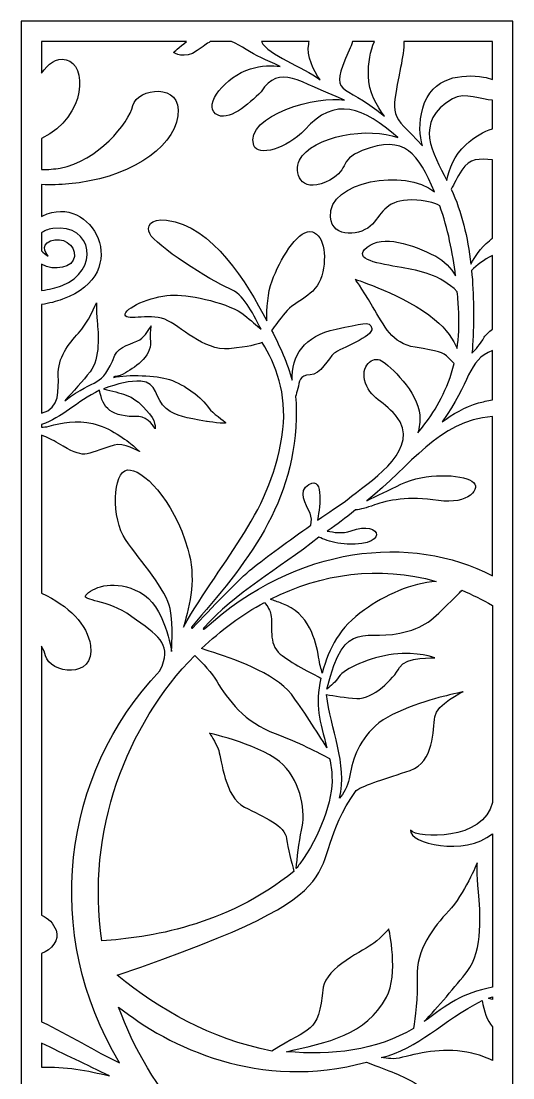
# Model space of a CAD drawing. Header units: centimetres. Extents: x 15.5 to 20.6, y -9 to 9.
# Drawn here: x 15.47 to 20.62, y -2.05 to 9 of the extents above; entities that cross this region are included whole.
import ezdxf

# ---------------------------------------------------------------- set-up
doc = ezdxf.new("R2010")
doc.units = ezdxf.units.CM
doc.header["$MEASUREMENT"] = 0
doc.layers.add('layer 1', color=7, linetype='Continuous')

msp = doc.modelspace()

# ---------------------------------------------------------------- linework, layer by layer
at = {"layer": 'layer 1', "color": 250}
for points, knots in [([(20.40332, -9.0002), (20.40332, -9.0002), (19.48458, -9.0002), (19.48458, -9.0002), (19.48458, -9.0002), (19.48458, -9.0002), (19.0314, -9.0002), (19.0314, -9.0002), (19.0314, -9.0002), (19.0314, -9.0002), (18.36199, -9.0002), (18.36199, -9.0002), (18.36199, -9.0002), (18.36199, -9.0002), (17.96431, -9.0002), (17.96431, -9.0002), (17.96431, -9.0002), (17.96431, -9.0002), (17.42872, -9.0002), (17.42872, -9.0002), (17.42872, -9.0002), (17.42872, -9.0002), (17.00758, -9.0002), (17.00758, -9.0002), (17.00758, -9.0002), (17.00758, -9.0002), (16.70551, -9.0002), (16.70551, -9.0002), (16.70551, -9.0002), (16.70551, -9.0002), (16.57694, -9.0002), (16.57694, -9.0002), (16.57694, -9.0002), (16.57694, -9.0002), (16.57274, -9.0002), (16.57274, -9.0002), (16.57274, -9.0002), (16.57274, -9.0002), (16.42556, -9.0002), (16.42556, -9.0002), (16.42556, -9.0002), (16.42556, -9.0002), (15.96891, -9.0002), (15.96891, -9.0002), (15.96891, -9.0002), (15.96891, -9.0002), (15.754, -9.0002), (15.754, -9.0002), (15.754, -9.0002), (15.754, -9.0002), (15.68878, -9.0002), (15.68878, -9.0002), (15.68878, -9.0002), (15.68878, -9.0002), (15.47448, -9.0002), (15.47448, -9.0002), (15.47448, -9.0002), (15.47448, -9.0002), (15.47448, -8.7859), (15.47448, -8.7859), (15.47448, -8.7859), (15.47448, -8.7859), (15.47448, -6.81737), (15.47448, -6.81737), (15.47448, -6.81737), (15.47448, -6.81737), (15.47448, -6.69258), (15.47448, -6.69258), (15.47448, -6.69258), (15.47448, -6.69258), (15.47448, -5.2737), (15.47448, -5.2737), (15.47448, -5.2737), (15.47448, -5.2737), (15.47448, -5.04848), (15.47448, -5.04848), (15.47448, -5.04848), (15.47448, -5.04848), (15.47448, -2.09271), (15.47448, -2.09271), (15.47448, -2.09271), (15.47448, -2.09271), (15.47448, -1.95542), (15.47448, -1.95542), (15.47448, -1.95542), (15.47448, -1.95542), (15.47448, -1.57957), (15.47448, -1.57957), (15.47448, -1.57957), (15.47448, -1.57957), (15.47448, -1.34899), (15.47448, -1.34899), (15.47448, -1.34899), (15.47448, -1.34899), (15.47448, -0.69961), (15.47448, -0.69961), (15.47448, -0.69961), (15.47448, -0.69961), (15.47448, -0.5373), (15.47448, -0.5373), (15.47448, -0.5373), (15.47448, -0.5373), (15.47448, -0.36865), (15.47448, -0.36865), (15.47448, -0.36865), (15.47448, -0.36865), (15.47448, -0.30797), (15.47448, -0.30797), (15.47448, -0.30797), (15.47448, -0.30797), (15.47448, 0.57811), (15.47448, 0.57811), (15.47448, 0.57811), (15.47448, 0.57811), (15.47448, 1.09699), (15.47448, 1.09699), (15.47448, 1.09699), (15.47448, 1.09699), (15.47448, 2.73825), (15.47448, 2.73825), (15.47448, 2.73825), (15.47448, 2.73825), (15.47448, 3.10302), (15.47448, 3.10302), (15.47448, 3.10302), (15.47448, 3.10302), (15.47448, 6.01589), (15.47448, 6.01589), (15.47448, 6.01589), (15.47448, 6.01589), (15.47448, 6.17713), (15.47448, 6.17713), (15.47448, 6.17713), (15.47448, 6.17713), (15.47448, 7.31005), (15.47448, 7.31005), (15.47448, 7.31005), (15.47448, 7.31005), (15.47448, 7.46806), (15.47448, 7.46806), (15.47448, 7.46806), (15.47448, 7.46806), (15.47448, 7.69772), (15.47448, 7.69772), (15.47448, 7.69772), (15.47448, 7.69772), (15.47448, 8.04737), (15.47448, 8.04737), (15.47448, 8.04737), (15.47448, 8.04737), (15.47448, 8.78648), (15.47448, 8.78648), (15.47448, 8.78648), (15.47448, 8.78648), (15.47448, 9.00077), (15.47448, 9.00077), (15.47448, 9.00077), (15.47448, 9.00077), (15.68878, 9.00077), (15.68878, 9.00077), (15.68878, 9.00077), (15.68878, 9.00077), (17.54516, 9.00077), (17.54516, 9.00077), (17.54516, 9.00077), (17.54516, 9.00077), (17.68773, 9.00077), (17.68773, 9.00077), (17.68773, 9.00077), (17.68773, 9.00077), (17.87515, 9.00077), (17.87515, 9.00077), (17.87515, 9.00077), (17.87515, 9.00077), (18.09977, 9.00077), (18.09977, 9.00077), (18.09977, 9.00077), (18.09977, 9.00077), (18.63674, 9.00077), (18.63674, 9.00077), (18.63674, 9.00077), (18.63674, 9.00077), (18.93777, 9.00077), (18.93777, 9.00077), (18.93777, 9.00077), (18.93777, 9.00077), (20.40332, 9.00077), (20.40332, 9.00077), (20.40332, 9.00077), (20.40332, 9.00077), (20.61761, 9.00077), (20.61761, 9.00077), (20.61761, 9.00077), (20.61761, 9.00077), (20.61761, 8.78648), (20.61761, 8.78648), (20.61761, 8.78648), (20.61761, 8.78648), (20.61761, 7.90035), (20.61761, 7.90035), (20.61761, 7.90035), (20.61761, 7.90035), (20.61761, 7.55451), (20.61761, 7.55451), (20.61761, 7.55451), (20.61761, 7.55451), (20.61761, 6.88002), (20.61761, 6.88002), (20.61761, 6.88002), (20.61761, 6.88002), (20.61761, 6.65103), (20.61761, 6.65103), (20.61761, 6.65103), (20.61761, 6.65103), (20.61761, 5.8898), (20.61761, 5.8898), (20.61761, 5.8898), (20.61761, 5.8898), (20.61761, 5.60391), (20.61761, 5.60391), (20.61761, 5.60391), (20.61761, 5.60391), (20.61761, 5.0606), (20.61761, 5.0606), (20.61761, 5.0606), (20.61761, 5.0606), (20.61761, 4.85913), (20.61761, 4.85913), (20.61761, 4.85913), (20.61761, 4.85913), (20.61761, 3.07661), (20.61761, 3.07661), (20.61761, 3.07661), (20.61761, 3.07661), (20.61761, 2.75442), (20.61761, 2.75442), (20.61761, 2.75442), (20.61761, 2.75442), (20.61761, 0.77418), (20.61761, 0.77418), (20.61761, 0.77418), (20.61761, 0.77418), (20.61761, 0.50541), (20.61761, 0.50541), (20.61761, 0.50541), (20.61761, 0.50541), (20.61761, 0.21758), (20.61761, 0.21758), (20.61761, 0.21758), (20.61761, 0.21758), (20.61761, 0.20115), (20.61761, 0.20115), (20.61761, 0.20115), (20.61761, 0.20115), (20.61761, -0.57613), (20.61761, -0.57613), (20.61761, -0.57613), (20.61761, -0.57613), (20.61761, -1.01436), (20.61761, -1.01436), (20.61761, -1.01436), (20.61761, -1.01436), (20.61761, -1.05731), (20.61761, -1.05731), (20.61761, -1.05731), (20.61761, -1.05731), (20.61761, -1.13578), (20.61761, -1.13578), (20.61761, -1.13578), (20.61761, -1.13578), (20.61761, -1.26197), (20.61761, -1.26197), (20.61761, -1.26197), (20.61761, -1.26197), (20.61761, -1.64337), (20.61761, -1.64337), (20.61761, -1.64337), (20.61761, -1.64337), (20.61761, -1.9827), (20.61761, -1.9827), (20.61761, -1.9827), (20.61761, -1.9827), (20.61761, -2.13653), (20.61761, -2.13653), (20.61761, -2.13653), (20.61761, -2.13653), (20.61761, -2.68576), (20.61761, -2.68576), (20.61761, -2.68576), (20.61761, -2.68576), (20.61761, -3.02458), (20.61761, -3.02458), (20.61761, -3.02458), (20.61761, -3.02458), (20.61761, -4.5699), (20.61761, -4.5699), (20.61761, -4.5699), (20.61761, -4.5699), (20.61761, -5.15421), (20.61761, -5.15421), (20.61761, -5.15421), (20.61761, -5.15421), (20.61761, -8.7859), (20.61761, -8.7859), (20.61761, -8.7859), (20.61761, -8.7859), (20.61761, -8.82305), (20.61761, -8.82305), (20.61761, -8.82305), (20.61761, -8.82305), (20.61761, -8.95562), (20.61761, -8.95562), (20.61761, -8.95562), (20.61761, -8.95562), (20.61761, -9.0002), (20.61761, -9.0002), (20.61761, -9.0002), (20.61761, -9.0002), (20.40332, -9.0002), (20.40332, -9.0002)], [0, 0, 0, 0, 0.01234568, 0.01234568, 0.01234568, 0.01234568, 0.02469136, 0.02469136, 0.02469136, 0.02469136, 0.03703704, 0.03703704, 0.03703704, 0.03703704, 0.04938272, 0.04938272, 0.04938272, 0.04938272, 0.0617284, 0.0617284, 0.0617284, 0.0617284, 0.07407407, 0.07407407, 0.07407407, 0.07407407, 0.08641975, 0.08641975, 0.08641975, 0.08641975, 0.09876543, 0.09876543, 0.09876543, 0.09876543, 0.11111111, 0.11111111, 0.11111111, 0.11111111, 0.12345679, 0.12345679, 0.12345679, 0.12345679, 0.13580247, 0.13580247, 0.13580247, 0.13580247, 0.14814815, 0.14814815, 0.14814815, 0.14814815, 0.16049383, 0.16049383, 0.16049383, 0.16049383, 0.17283951, 0.17283951, 0.17283951, 0.17283951, 0.18518519, 0.18518519, 0.18518519, 0.18518519, 0.19753086, 0.19753086, 0.19753086, 0.19753086, 0.20987654, 0.20987654, 0.20987654, 0.20987654, 0.22222222, 0.22222222, 0.22222222, 0.22222222, 0.2345679, 0.2345679, 0.2345679, 0.2345679, 0.24691358, 0.24691358, 0.24691358, 0.24691358, 0.25925926, 0.25925926, 0.25925926, 0.25925926, 0.27160494, 0.27160494, 0.27160494, 0.27160494, 0.28395062, 0.28395062, 0.28395062, 0.28395062, 0.2962963, 0.2962963, 0.2962963, 0.2962963, 0.30864198, 0.30864198, 0.30864198, 0.30864198, 0.32098765, 0.32098765, 0.32098765, 0.32098765, 0.33333333, 0.33333333, 0.33333333, 0.33333333, 0.34567901, 0.34567901, 0.34567901, 0.34567901, 0.35802469, 0.35802469, 0.35802469, 0.35802469, 0.37037037, 0.37037037, 0.37037037, 0.37037037, 0.38271605, 0.38271605, 0.38271605, 0.38271605, 0.39506173, 0.39506173, 0.39506173, 0.39506173, 0.40740741, 0.40740741, 0.40740741, 0.40740741, 0.41975309, 0.41975309, 0.41975309, 0.41975309, 0.43209877, 0.43209877, 0.43209877, 0.43209877, 0.44444444, 0.44444444, 0.44444444, 0.44444444, 0.45679012, 0.45679012, 0.45679012, 0.45679012, 0.4691358, 0.4691358, 0.4691358, 0.4691358, 0.48148148, 0.48148148, 0.48148148, 0.48148148, 0.49382716, 0.49382716, 0.49382716, 0.49382716, 0.50617284, 0.50617284, 0.50617284, 0.50617284, 0.51851852, 0.51851852, 0.51851852, 0.51851852, 0.5308642, 0.5308642, 0.5308642, 0.5308642, 0.54320988, 0.54320988, 0.54320988, 0.54320988, 0.55555556, 0.55555556, 0.55555556, 0.55555556, 0.56790123, 0.56790123, 0.56790123, 0.56790123, 0.58024691, 0.58024691, 0.58024691, 0.58024691, 0.59259259, 0.59259259, 0.59259259, 0.59259259, 0.60493827, 0.60493827, 0.60493827, 0.60493827, 0.61728395, 0.61728395, 0.61728395, 0.61728395, 0.62962963, 0.62962963, 0.62962963, 0.62962963, 0.64197531, 0.64197531, 0.64197531, 0.64197531, 0.65432099, 0.65432099, 0.65432099, 0.65432099, 0.66666667, 0.66666667, 0.66666667, 0.66666667, 0.67901235, 0.67901235, 0.67901235, 0.67901235, 0.69135802, 0.69135802, 0.69135802, 0.69135802, 0.7037037, 0.7037037, 0.7037037, 0.7037037, 0.71604938, 0.71604938, 0.71604938, 0.71604938, 0.72839506, 0.72839506, 0.72839506, 0.72839506, 0.74074074, 0.74074074, 0.74074074, 0.74074074, 0.75308642, 0.75308642, 0.75308642, 0.75308642, 0.7654321, 0.7654321, 0.7654321, 0.7654321, 0.77777778, 0.77777778, 0.77777778, 0.77777778, 0.79012346, 0.79012346, 0.79012346, 0.79012346, 0.80246914, 0.80246914, 0.80246914, 0.80246914, 0.81481481, 0.81481481, 0.81481481, 0.81481481, 0.82716049, 0.82716049, 0.82716049, 0.82716049, 0.83950617, 0.83950617, 0.83950617, 0.83950617, 0.85185185, 0.85185185, 0.85185185, 0.85185185, 0.86419753, 0.86419753, 0.86419753, 0.86419753, 0.87654321, 0.87654321, 0.87654321, 0.87654321, 0.88888889, 0.88888889, 0.88888889, 0.88888889, 0.90123457, 0.90123457, 0.90123457, 0.90123457, 0.91358025, 0.91358025, 0.91358025, 0.91358025, 0.92592593, 0.92592593, 0.92592593, 0.92592593, 0.9382716, 0.9382716, 0.9382716, 0.9382716, 0.95061728, 0.95061728, 0.95061728, 0.95061728, 0.96296296, 0.96296296, 0.96296296, 0.96296296, 0.97530864, 0.97530864, 0.97530864, 0.97530864, 1, 1, 1, 1]), ([(17.20446, 8.78648), (17.12579, 8.72932), (17.06995, 8.673), (17.06995, 8.673), (17.06995, 8.673), (17.06995, 8.673), (17.18233, 8.59498), (17.31518, 8.69207), (17.31518, 8.69207), (17.37727, 8.73742), (17.41822, 8.76773), (17.45275, 8.78648), (17.45275, 8.78648), (17.45275, 8.78648), (17.67462, 8.78648), (17.67462, 8.78648), (17.67462, 8.78648), (17.78162, 8.7465), (17.86802, 8.66798), (17.98834, 8.61564), (17.98834, 8.61564), (18.04071, 8.59285), (18.10816, 8.56292), (18.18489, 8.52755), (18.18489, 8.52755), (18.09971, 8.53783), (17.99002, 8.53752), (17.87222, 8.50182), (17.87222, 8.50182), (17.61062, 8.42271), (17.37965, 8.12604), (17.50872, 8.03122), (17.50872, 8.03122), (17.63777, 7.93639), (17.8572, 8.13418), (17.98436, 8.26238), (17.98436, 8.26238), (18.17951, 8.55869), (18.37071, 8.36612), (18.85601, 8.17606), (18.85601, 8.17606), (18.5917, 8.2248), (17.80467, 8.02267), (17.90903, 7.69977), (17.90903, 7.69977), (17.95121, 7.58117), (18.25075, 7.66506), (18.44239, 7.86492), (18.44239, 7.86492), (18.75276, 8.22273), (19.05874, 8.09619), (19.41309, 7.78266), (19.41309, 7.78266), (19.12551, 7.90047), (18.51046, 7.80059), (18.38644, 7.54666), (18.38644, 7.54666), (18.32492, 7.42093), (18.39255, 7.20035), (18.65859, 7.31768), (18.65859, 7.31768), (18.92464, 7.43483), (18.77887, 7.54629), (19.04312, 7.64827), (19.04312, 7.64827), (19.49542, 7.82301), (19.62655, 7.61142), (19.79765, 7.21486), (19.79765, 7.21486), (19.49696, 7.46782), (18.67766, 7.32897), (18.70922, 6.9524), (18.70922, 6.9524), (18.72875, 6.72038), (19.04153, 6.75704), (19.14923, 6.87909), (19.14923, 6.87909), (19.25694, 7.00121), (19.30079, 7.13603), (19.56181, 7.13086), (19.56181, 7.13086), (19.70264, 7.12794), (19.78943, 7.10672), (19.85374, 7.06999), (19.85374, 7.06999), (19.93791, 6.83298), (19.9887, 6.57848), (20.01846, 6.3367), (20.01846, 6.3367), (19.96994, 6.41652), (19.90251, 6.49499), (19.81062, 6.54236), (19.81062, 6.54236), (19.56387, 6.66956), (19.258, 6.77055), (19.09291, 6.63767), (19.09291, 6.63767), (18.92776, 6.5047), (19.22226, 6.46608), (19.45107, 6.42492), (19.45107, 6.42492), (19.6461, 6.38984), (19.85446, 6.35306), (20.03633, 6.17154), (20.03633, 6.17154), (20.04272, 6.09962), (20.04757, 6.0296), (20.05097, 5.96236), (20.05097, 5.96236), (20.05807, 5.82225), (20.05111, 5.69416), (20.03362, 5.5765), (20.03362, 5.5765), (19.99698, 5.66883), (19.92826, 5.77758), (19.79864, 5.88248), (19.79864, 5.88248), (19.48288, 6.13797), (18.96939, 6.30171), (18.96939, 6.30171), (18.96939, 6.30171), (18.96939, 6.30171), (19.02616, 6.228), (19.1511, 6.01827), (19.1511, 6.01827), (19.27604, 5.80855), (19.349, 5.63382), (19.59633, 5.59111), (19.59633, 5.59111), (19.84362, 5.54849), (19.88063, 5.54555), (19.94757, 5.47877), (19.94757, 5.47877), (19.96741, 5.459), (19.98612, 5.43945), (20.0031, 5.42154), (20.0031, 5.42154), (19.93658, 5.15038), (19.81342, 4.94198), (19.68778, 4.77703), (19.68778, 4.77703), (19.6679, 4.75091), (19.64631, 4.72395), (19.62387, 4.69653), (19.62387, 4.69653), (19.6395, 4.75181), (19.6487, 4.81373), (19.64386, 4.88038), (19.64386, 4.88038), (19.62609, 5.12766), (19.33058, 5.39701), (19.24337, 5.4501), (19.24337, 5.4501), (19.15614, 5.50309), (19.01311, 5.39907), (19.07597, 5.21739), (19.07597, 5.21739), (19.13875, 5.03564), (19.31382, 5.01413), (19.43963, 4.81202), (19.43963, 4.81202), (19.60378, 4.46957), (19.11265, 4.19059), (18.88594, 3.99521), (18.88594, 3.99521), (18.79559, 3.93401), (18.69765, 3.86971), (18.57333, 3.78209), (18.57333, 3.78209), (18.59158, 3.85583), (18.65219, 4.26166), (18.4845, 4.1577), (18.4845, 4.1577), (18.36359, 4.08271), (18.45116, 3.95285), (18.496, 3.85709), (18.496, 3.85709), (18.5142, 3.81818), (18.51295, 3.77197), (18.50521, 3.7308), (18.50521, 3.7308), (18.27952, 3.57123), (18.03729, 3.39517), (17.88584, 3.27536), (17.88584, 3.27536), (17.77148, 3.18484), (17.43662, 2.83584), (17.27394, 2.66194), (17.27394, 2.66194), (17.26187, 2.64425), (17.2498, 2.65655), (17.25662, 2.66553), (17.25662, 2.66553), (17.8199, 3.32292), (18.36136, 3.95773), (18.35152, 4.93667), (18.35152, 4.93667), (18.35302, 4.98277), (18.34962, 5.02956), (18.34364, 5.07683), (18.34364, 5.07683), (18.3514, 5.0982), (18.36033, 5.12581), (18.36812, 5.15822), (18.36812, 5.15822), (18.3863, 5.23362), (18.38509, 5.30284), (18.4971, 5.30176), (18.4971, 5.30176), (18.60908, 5.30049), (18.68606, 5.47884), (18.74784, 5.52764), (18.74784, 5.52764), (18.80964, 5.57661), (19.16082, 5.70246), (19.14288, 5.7884), (19.14288, 5.7884), (19.12487, 5.87435), (19.03621, 5.83533), (18.76806, 5.77969), (18.76806, 5.77969), (18.43308, 5.71029), (18.30032, 5.50044), (18.30966, 5.2457), (18.30966, 5.2457), (18.26097, 5.42538), (18.17699, 5.60516), (18.09437, 5.76755), (18.09437, 5.76755), (18.12788, 5.8124), (18.17773, 5.87825), (18.23692, 5.95245), (18.23692, 5.95245), (18.34646, 6.08973), (18.55556, 6.11926), (18.61846, 6.33719), (18.61846, 6.33719), (18.68129, 6.55496), (18.63497, 6.79693), (18.49521, 6.80036), (18.49521, 6.80036), (18.35544, 6.80377), (18.17996, 6.50262), (18.09854, 6.28615), (18.09854, 6.28615), (18.05209, 6.16257), (18.0426, 5.99142), (18.04301, 5.86693), (18.04301, 5.86693), (17.83676, 6.26308), (17.47731, 6.86366), (16.99529, 6.91921), (16.99529, 6.91921), (16.82129, 6.94365), (16.78126, 6.84794), (16.82, 6.77939), (16.82, 6.77939), (16.87143, 6.66001), (17.46264, 6.28271), (17.64997, 6.20645), (17.64997, 6.20645), (17.80838, 6.14188), (17.88066, 5.96855), (17.9849, 5.77973), (17.9849, 5.77973), (17.93606, 5.82144), (17.87617, 5.87211), (17.81317, 5.92457), (17.81317, 5.92457), (17.65987, 6.05187), (17.25883, 6.13751), (17.07182, 6.13701), (17.07182, 6.13701), (16.88483, 6.13642), (16.58179, 6.02221), (16.5627, 5.93911), (16.5627, 5.93911), (16.54359, 5.8561), (16.80692, 5.95046), (16.97665, 5.88329), (16.97665, 5.88329), (17.14636, 5.81603), (17.37706, 5.55184), (17.65091, 5.57629), (17.65091, 5.57629), (17.8726, 5.59603), (17.91857, 5.61876), (17.99716, 5.63915), (17.99716, 5.63915), (18.13767, 5.41277), (18.25577, 5.10801), (18.21142, 4.72983), (18.21142, 4.72983), (18.11188, 3.87981), (17.58805, 3.39779), (17.17148, 2.66617), (17.17148, 2.66617), (17.24741, 2.91445), (17.30556, 3.18225), (17.21853, 3.48185), (17.21853, 3.48185), (17.06538, 4.00894), (16.73811, 4.32682), (16.58646, 4.30812), (16.58646, 4.30812), (16.4348, 4.28945), (16.41468, 3.79915), (16.56654, 3.57961), (16.56654, 3.57961), (16.71838, 3.36011), (16.99924, 3.04591), (17.03334, 2.85878), (17.03334, 2.85878), (17.0675, 2.67163), (17.04643, 2.41199), (17.04643, 2.41199), (17.04643, 2.41199), (17.04643, 2.41199), (16.98135, 2.89359), (16.717, 3.02982), (16.717, 3.02982), (16.45263, 3.16602), (16.24749, 3.09004), (16.16361, 3.01221), (16.16361, 3.01221), (16.07974, 2.93433), (16.32663, 2.96856), (16.57911, 2.81022), (16.57911, 2.81022), (16.86866, 2.60551), (17.02633, 2.51548), (16.96458, 2.30518), (16.96458, 2.30518), (16.95576, 2.27514), (16.94246, 2.24264), (16.92443, 2.20701), (16.92443, 2.20701), (15.89141, 1.12115), (15.69445, -0.53426), (16.50194, -1.88976), (16.50194, -1.88976), (16.25112, -1.77003), (15.97339, -1.59839), (15.68878, -1.46141), (15.68878, -1.46141), (15.68878, -1.46141), (15.68878, -0.74786), (15.68878, -0.74786), (15.68878, -0.74786), (15.79289, -0.70988), (15.87935, -0.60622), (15.83952, -0.50364), (15.83952, -0.50364), (15.81179, -0.43221), (15.75868, -0.3784), (15.68878, -0.3453), (15.68878, -0.3453), (15.68878, 0.59448), (15.68878, 1.52145), (15.68878, 2.46549), (15.68878, 2.46549), (15.70866, 2.42823), (15.72241, 2.39414), (15.72917, 2.36532), (15.72917, 2.36532), (15.77222, 2.18163), (16.25052, 2.11219), (16.19959, 2.47224), (16.19959, 2.47224), (16.16851, 2.69185), (15.97232, 2.88869), (15.68878, 3.02083), (15.68878, 3.02083), (15.68878, 3.02083), (15.68878, 4.67111), (15.68878, 4.67111), (15.68878, 4.67111), (15.75073, 4.64665), (15.80039, 4.62465), (15.86391, 4.5863), (15.86391, 4.5863), (16.14679, 4.41545), (16.12254, 4.46672), (16.44749, 4.56728), (16.44749, 4.56728), (16.54356, 4.59702), (16.71222, 4.50239), (16.71222, 4.50239), (16.71222, 4.50239), (16.71222, 4.50239), (16.71222, 4.50239), (16.64874, 4.56003), (16.64874, 4.56003), (16.58523, 4.61765), (16.39792, 4.75405), (16.22568, 4.79348), (16.22568, 4.79348), (16.05341, 4.83289), (15.89663, 4.79982), (15.76665, 4.76579), (15.76665, 4.76579), (15.73483, 4.75746), (15.71068, 4.75594), (15.68878, 4.7571), (15.68878, 4.7571), (15.68878, 4.7571), (15.68878, 4.78246), (15.68878, 4.78246), (15.68878, 4.78246), (15.90246, 4.85378), (16.04976, 5.02082), (16.29587, 5.14244), (16.29587, 5.14244), (16.32525, 4.95231), (16.41611, 4.86034), (16.70399, 4.86583), (16.70399, 4.86583), (16.80497, 4.86773), (16.87563, 4.73995), (16.87563, 4.73995), (16.87563, 4.73995), (16.87563, 4.73995), (16.89417, 4.82341), (16.78247, 4.93492), (16.78247, 4.93492), (16.63107, 5.11022), (16.5241, 5.10149), (16.33645, 5.15747), (16.33645, 5.15747), (16.48768, 5.21071), (16.61189, 5.24189), (16.72662, 5.23777), (16.72662, 5.23777), (16.90101, 5.23146), (16.87535, 5.0443), (16.99032, 4.95159), (16.99032, 4.95159), (17.1053, 4.85891), (17.19286, 4.86132), (17.41166, 4.81463), (17.41166, 4.81463), (17.41432, 4.81406), (17.6265, 4.78744), (17.61577, 4.80065), (17.61577, 4.80065), (17.60174, 4.81791), (17.47077, 4.90714), (17.44082, 4.9519), (17.44082, 4.9519), (17.36119, 5.07097), (17.18951, 5.19779), (17.02505, 5.25352), (17.02505, 5.25352), (16.88908, 5.29961), (16.59268, 5.30781), (16.43953, 5.27602), (16.43953, 5.27602), (16.46266, 5.29249), (16.49612, 5.28454), (16.54313, 5.3108), (16.54313, 5.3108), (16.6548, 5.37318), (16.83709, 5.48831), (16.82743, 5.64909), (16.82743, 5.64909), (16.82099, 5.75665), (16.82836, 5.79923), (16.83388, 5.8157), (16.83388, 5.8157), (16.81887, 5.78701), (16.77192, 5.70402), (16.7145, 5.6698), (16.7145, 5.6698), (16.64453, 5.62807), (16.49482, 5.60028), (16.45511, 5.50763), (16.45511, 5.50763), (16.31272, 5.15697), (16.26789, 5.28473), (15.93072, 5.03254), (15.93072, 5.03254), (16.0145, 5.12506), (16.12423, 5.24113), (16.19504, 5.33445), (16.19504, 5.33445), (16.3054, 5.47985), (16.28172, 5.73523), (16.26989, 5.8629), (16.26989, 5.8629), (16.25807, 5.99059), (16.2624, 6.05684), (16.2624, 6.05684), (16.2624, 6.05684), (16.2624, 6.05684), (16.17456, 5.84423), (16.07343, 5.73722), (16.07343, 5.73722), (15.97229, 5.6302), (15.85488, 5.47952), (15.86311, 5.29662), (15.86311, 5.29662), (15.86307, 5.15292), (15.8857, 4.94817), (15.68878, 4.90298), (15.68878, 4.90298), (15.68878, 4.90298), (15.68878, 6.03678), (15.68878, 6.03678), (15.68878, 6.03678), (15.76675, 6.04986), (15.84044, 6.06872), (15.90785, 6.09311), (15.90785, 6.09311), (16.67059, 6.36907), (16.20472, 7.21844), (15.70143, 6.96447), (15.70143, 6.96447), (15.69712, 6.96229), (15.6929, 6.96006), (15.68878, 6.9578), (15.68878, 6.9578), (15.68878, 6.9578), (15.68878, 7.29134), (15.68878, 7.29134), (15.68878, 7.29134), (15.78464, 7.28777), (15.87979, 7.2905), (15.97262, 7.29876), (15.97262, 7.29876), (16.56848, 7.35162), (17.06298, 7.6505), (17.11393, 8.01048), (17.11393, 8.01048), (17.16485, 8.37053), (16.68655, 8.30109), (16.6435, 8.1174), (16.6435, 8.1174), (16.60046, 7.93378), (16.2738, 7.53653), (15.88361, 7.46498), (15.88361, 7.46498), (15.82409, 7.45409), (15.75847, 7.44886), (15.68878, 7.44945), (15.68878, 7.44945), (15.68878, 7.44945), (15.68878, 7.77413), (15.68878, 7.77413), (15.68878, 7.77413), (16.17185, 8.01315), (16.15819, 8.55152), (15.94501, 8.59769), (15.94501, 8.59769), (15.83575, 8.62137), (15.75655, 8.55643), (15.68878, 8.45536), (15.68878, 8.45536), (15.68878, 8.45536), (15.68878, 8.78648), (15.68878, 8.78648), (15.68878, 8.78648), (15.68878, 8.78648), (17.20446, 8.78648), (17.20446, 8.78648)], [0, 0, 0, 0, 0.00704225, 0.00704225, 0.00704225, 0.00704225, 0.01408451, 0.01408451, 0.01408451, 0.01408451, 0.02112676, 0.02112676, 0.02112676, 0.02112676, 0.02816901, 0.02816901, 0.02816901, 0.02816901, 0.03521127, 0.03521127, 0.03521127, 0.03521127, 0.04225352, 0.04225352, 0.04225352, 0.04225352, 0.04929577, 0.04929577, 0.04929577, 0.04929577, 0.05633803, 0.05633803, 0.05633803, 0.05633803, 0.06338028, 0.06338028, 0.06338028, 0.06338028, 0.07042254, 0.07042254, 0.07042254, 0.07042254, 0.07746479, 0.07746479, 0.07746479, 0.07746479, 0.08450704, 0.08450704, 0.08450704, 0.08450704, 0.0915493, 0.0915493, 0.0915493, 0.0915493, 0.09859155, 0.09859155, 0.09859155, 0.09859155, 0.1056338, 0.1056338, 0.1056338, 0.1056338, 0.11267606, 0.11267606, 0.11267606, 0.11267606, 0.11971831, 0.11971831, 0.11971831, 0.11971831, 0.12676056, 0.12676056, 0.12676056, 0.12676056, 0.13380282, 0.13380282, 0.13380282, 0.13380282, 0.14084507, 0.14084507, 0.14084507, 0.14084507, 0.14788732, 0.14788732, 0.14788732, 0.14788732, 0.15492958, 0.15492958, 0.15492958, 0.15492958, 0.16197183, 0.16197183, 0.16197183, 0.16197183, 0.16901408, 0.16901408, 0.16901408, 0.16901408, 0.17605634, 0.17605634, 0.17605634, 0.17605634, 0.18309859, 0.18309859, 0.18309859, 0.18309859, 0.19014085, 0.19014085, 0.19014085, 0.19014085, 0.1971831, 0.1971831, 0.1971831, 0.1971831, 0.20422535, 0.20422535, 0.20422535, 0.20422535, 0.21126761, 0.21126761, 0.21126761, 0.21126761, 0.21830986, 0.21830986, 0.21830986, 0.21830986, 0.22535211, 0.22535211, 0.22535211, 0.22535211, 0.23239437, 0.23239437, 0.23239437, 0.23239437, 0.23943662, 0.23943662, 0.23943662, 0.23943662, 0.24647887, 0.24647887, 0.24647887, 0.24647887, 0.25352113, 0.25352113, 0.25352113, 0.25352113, 0.26056338, 0.26056338, 0.26056338, 0.26056338, 0.26760563, 0.26760563, 0.26760563, 0.26760563, 0.27464789, 0.27464789, 0.27464789, 0.27464789, 0.28169014, 0.28169014, 0.28169014, 0.28169014, 0.28873239, 0.28873239, 0.28873239, 0.28873239, 0.29577465, 0.29577465, 0.29577465, 0.29577465, 0.3028169, 0.3028169, 0.3028169, 0.3028169, 0.30985915, 0.30985915, 0.30985915, 0.30985915, 0.31690141, 0.31690141, 0.31690141, 0.31690141, 0.32394366, 0.32394366, 0.32394366, 0.32394366, 0.33098592, 0.33098592, 0.33098592, 0.33098592, 0.33802817, 0.33802817, 0.33802817, 0.33802817, 0.34507042, 0.34507042, 0.34507042, 0.34507042, 0.35211268, 0.35211268, 0.35211268, 0.35211268, 0.35915493, 0.35915493, 0.35915493, 0.35915493, 0.36619718, 0.36619718, 0.36619718, 0.36619718, 0.37323944, 0.37323944, 0.37323944, 0.37323944, 0.38028169, 0.38028169, 0.38028169, 0.38028169, 0.38732394, 0.38732394, 0.38732394, 0.38732394, 0.3943662, 0.3943662, 0.3943662, 0.3943662, 0.40140845, 0.40140845, 0.40140845, 0.40140845, 0.4084507, 0.4084507, 0.4084507, 0.4084507, 0.41549296, 0.41549296, 0.41549296, 0.41549296, 0.42253521, 0.42253521, 0.42253521, 0.42253521, 0.42957746, 0.42957746, 0.42957746, 0.42957746, 0.43661972, 0.43661972, 0.43661972, 0.43661972, 0.44366197, 0.44366197, 0.44366197, 0.44366197, 0.45070423, 0.45070423, 0.45070423, 0.45070423, 0.45774648, 0.45774648, 0.45774648, 0.45774648, 0.46478873, 0.46478873, 0.46478873, 0.46478873, 0.47183099, 0.47183099, 0.47183099, 0.47183099, 0.47887324, 0.47887324, 0.47887324, 0.47887324, 0.48591549, 0.48591549, 0.48591549, 0.48591549, 0.49295775, 0.49295775, 0.49295775, 0.49295775, 0.5, 0.5, 0.5, 0.5, 0.50704225, 0.50704225, 0.50704225, 0.50704225, 0.51408451, 0.51408451, 0.51408451, 0.51408451, 0.52112676, 0.52112676, 0.52112676, 0.52112676, 0.52816901, 0.52816901, 0.52816901, 0.52816901, 0.53521127, 0.53521127, 0.53521127, 0.53521127, 0.54225352, 0.54225352, 0.54225352, 0.54225352, 0.54929577, 0.54929577, 0.54929577, 0.54929577, 0.55633803, 0.55633803, 0.55633803, 0.55633803, 0.56338028, 0.56338028, 0.56338028, 0.56338028, 0.57042254, 0.57042254, 0.57042254, 0.57042254, 0.57746479, 0.57746479, 0.57746479, 0.57746479, 0.58450704, 0.58450704, 0.58450704, 0.58450704, 0.5915493, 0.5915493, 0.5915493, 0.5915493, 0.59859155, 0.59859155, 0.59859155, 0.59859155, 0.6056338, 0.6056338, 0.6056338, 0.6056338, 0.61267606, 0.61267606, 0.61267606, 0.61267606, 0.61971831, 0.61971831, 0.61971831, 0.61971831, 0.62676056, 0.62676056, 0.62676056, 0.62676056, 0.63380282, 0.63380282, 0.63380282, 0.63380282, 0.64084507, 0.64084507, 0.64084507, 0.64084507, 0.64788732, 0.64788732, 0.64788732, 0.64788732, 0.65492958, 0.65492958, 0.65492958, 0.65492958, 0.66197183, 0.66197183, 0.66197183, 0.66197183, 0.66901408, 0.66901408, 0.66901408, 0.66901408, 0.67605634, 0.67605634, 0.67605634, 0.67605634, 0.68309859, 0.68309859, 0.68309859, 0.68309859, 0.69014085, 0.69014085, 0.69014085, 0.69014085, 0.6971831, 0.6971831, 0.6971831, 0.6971831, 0.70422535, 0.70422535, 0.70422535, 0.70422535, 0.71126761, 0.71126761, 0.71126761, 0.71126761, 0.71830986, 0.71830986, 0.71830986, 0.71830986, 0.72535211, 0.72535211, 0.72535211, 0.72535211, 0.73239437, 0.73239437, 0.73239437, 0.73239437, 0.73943662, 0.73943662, 0.73943662, 0.73943662, 0.74647887, 0.74647887, 0.74647887, 0.74647887, 0.75352113, 0.75352113, 0.75352113, 0.75352113, 0.76056338, 0.76056338, 0.76056338, 0.76056338, 0.76760563, 0.76760563, 0.76760563, 0.76760563, 0.77464789, 0.77464789, 0.77464789, 0.77464789, 0.78169014, 0.78169014, 0.78169014, 0.78169014, 0.78873239, 0.78873239, 0.78873239, 0.78873239, 0.79577465, 0.79577465, 0.79577465, 0.79577465, 0.8028169, 0.8028169, 0.8028169, 0.8028169, 0.80985915, 0.80985915, 0.80985915, 0.80985915, 0.81690141, 0.81690141, 0.81690141, 0.81690141, 0.82394366, 0.82394366, 0.82394366, 0.82394366, 0.83098592, 0.83098592, 0.83098592, 0.83098592, 0.83802817, 0.83802817, 0.83802817, 0.83802817, 0.84507042, 0.84507042, 0.84507042, 0.84507042, 0.85211268, 0.85211268, 0.85211268, 0.85211268, 0.85915493, 0.85915493, 0.85915493, 0.85915493, 0.86619718, 0.86619718, 0.86619718, 0.86619718, 0.87323944, 0.87323944, 0.87323944, 0.87323944, 0.88028169, 0.88028169, 0.88028169, 0.88028169, 0.88732394, 0.88732394, 0.88732394, 0.88732394, 0.8943662, 0.8943662, 0.8943662, 0.8943662, 0.90140845, 0.90140845, 0.90140845, 0.90140845, 0.9084507, 0.9084507, 0.9084507, 0.9084507, 0.91549296, 0.91549296, 0.91549296, 0.91549296, 0.92253521, 0.92253521, 0.92253521, 0.92253521, 0.92957746, 0.92957746, 0.92957746, 0.92957746, 0.93661972, 0.93661972, 0.93661972, 0.93661972, 0.94366197, 0.94366197, 0.94366197, 0.94366197, 0.95070423, 0.95070423, 0.95070423, 0.95070423, 0.95774648, 0.95774648, 0.95774648, 0.95774648, 0.96478873, 0.96478873, 0.96478873, 0.96478873, 0.97183099, 0.97183099, 0.97183099, 0.97183099, 0.97887324, 0.97887324, 0.97887324, 0.97887324, 0.98591549, 0.98591549, 0.98591549, 0.98591549, 1, 1, 1, 1]), ([(18.48717, 8.78648), (18.48516, 8.77813), (18.48341, 8.76962), (18.48197, 8.76093), (18.48197, 8.76093), (18.4617, 8.63938), (18.52746, 8.48563), (18.60058, 8.38691), (18.60058, 8.38691), (18.41639, 8.52983), (18.06043, 8.64374), (17.98721, 8.78648), (17.98721, 8.78648), (17.98721, 8.78648), (18.48717, 8.78648), (18.48717, 8.78648)], [0, 0, 0, 0, 0.2, 0.2, 0.2, 0.2, 0.4, 0.4, 0.4, 0.4, 0.6, 0.6, 0.6, 0.6, 1, 1, 1, 1]), ([(19.16972, 8.78648), (19.12598, 8.69245), (19.10339, 8.56373), (19.10637, 8.42705), (19.10637, 8.42705), (19.10983, 8.26538), (19.19231, 8.11238), (19.27505, 8.00694), (19.27505, 8.00694), (18.82596, 8.38027), (18.68571, 8.19563), (18.9043, 8.69671), (18.9043, 8.69671), (18.91959, 8.72832), (18.93149, 8.75829), (18.94031, 8.78648), (18.94031, 8.78648), (18.94031, 8.78648), (19.16972, 8.78648), (19.16972, 8.78648)], [0, 0, 0, 0, 0.16666667, 0.16666667, 0.16666667, 0.16666667, 0.33333333, 0.33333333, 0.33333333, 0.33333333, 0.5, 0.5, 0.5, 0.5, 0.66666667, 0.66666667, 0.66666667, 0.66666667, 1, 1, 1, 1]), ([(20.40332, 8.78648), (20.40332, 8.78648), (20.40332, 8.39051), (20.40332, 8.39051), (20.40332, 8.39051), (20.37764, 8.40184), (20.34686, 8.4108), (20.31056, 8.41623), (20.31056, 8.41623), (20.09011, 8.44898), (19.76998, 8.42833), (19.67425, 8.09013), (19.67425, 8.09013), (19.63031, 7.93495), (19.64402, 7.79982), (19.6715, 7.69876), (19.6715, 7.69876), (19.33401, 8.05626), (19.33524, 7.9644), (19.44378, 8.51565), (19.44378, 8.51565), (19.46404, 8.61865), (19.47972, 8.71313), (19.47744, 8.78648), (19.47744, 8.78648), (19.47744, 8.78648), (20.40332, 8.78648), (20.40332, 8.78648)], [0, 0, 0, 0, 0.125, 0.125, 0.125, 0.125, 0.25, 0.25, 0.25, 0.25, 0.375, 0.375, 0.375, 0.375, 0.5, 0.5, 0.5, 0.5, 0.625, 0.625, 0.625, 0.625, 0.75, 0.75, 0.75, 0.75, 1, 1, 1, 1]), ([(20.40332, 8.17612), (20.40332, 8.17612), (20.40332, 7.8742), (20.40332, 7.8742), (20.40332, 7.8742), (20.31297, 7.84644), (20.21774, 7.79493), (20.12481, 7.70862), (20.12481, 7.70862), (20.00348, 7.59596), (19.95078, 7.45486), (19.92811, 7.33624), (19.92811, 7.33624), (19.78131, 7.61526), (19.57379, 7.94823), (19.98481, 8.1884), (19.98481, 8.1884), (20.11865, 8.26668), (20.29136, 8.17159), (20.40332, 8.17612)], [0, 0, 0, 0, 0.16666667, 0.16666667, 0.16666667, 0.16666667, 0.33333333, 0.33333333, 0.33333333, 0.33333333, 0.5, 0.5, 0.5, 0.5, 0.66666667, 0.66666667, 0.66666667, 0.66666667, 1, 1, 1, 1]), ([(20.40332, 7.5524), (20.40332, 7.5524), (20.40332, 6.73204), (20.40332, 6.73204), (20.40332, 6.73204), (20.39276, 6.72339), (20.38221, 6.71453), (20.37168, 6.70546), (20.37168, 6.70546), (20.27958, 6.62598), (20.21866, 6.53827), (20.17829, 6.46141), (20.17829, 6.46141), (20.14588, 6.73983), (20.08212, 7.00558), (19.97339, 7.24323), (19.97339, 7.24323), (20, 7.29916), (20.03628, 7.36754), (20.08436, 7.44287), (20.08436, 7.44287), (20.16655, 7.57171), (20.26827, 7.56163), (20.40332, 7.5524)], [0, 0, 0, 0, 0.14285714, 0.14285714, 0.14285714, 0.14285714, 0.28571429, 0.28571429, 0.28571429, 0.28571429, 0.42857143, 0.42857143, 0.42857143, 0.42857143, 0.57142857, 0.57142857, 0.57142857, 0.57142857, 0.71428571, 0.71428571, 0.71428571, 0.71428571, 1, 1, 1, 1]), ([(15.68878, 6.1847), (15.68878, 6.1847), (15.68878, 6.45921), (15.68878, 6.45921), (15.68878, 6.45921), (15.82048, 6.38257), (16.02218, 6.42219), (16.03258, 6.5408), (16.03258, 6.5408), (16.04371, 6.66635), (15.90511, 6.75035), (15.78212, 6.70397), (15.78212, 6.70397), (15.65903, 6.65763), (15.75655, 6.54456), (15.75655, 6.54456), (15.75655, 6.54456), (15.72916, 6.56004), (15.70631, 6.57924), (15.68878, 6.60033), (15.68878, 6.60033), (15.68878, 6.60033), (15.68878, 6.78627), (15.68878, 6.78627), (15.68878, 6.78627), (15.71422, 6.80828), (15.75236, 6.82483), (15.80491, 6.83207), (15.80491, 6.83207), (16.23487, 6.89144), (16.29422, 6.38235), (15.90212, 6.23606), (15.90212, 6.23606), (15.8369, 6.21168), (15.76516, 6.19441), (15.68878, 6.1847)], [0, 0, 0, 0, 0.1, 0.1, 0.1, 0.1, 0.2, 0.2, 0.2, 0.2, 0.3, 0.3, 0.3, 0.3, 0.4, 0.4, 0.4, 0.4, 0.5, 0.5, 0.5, 0.5, 0.6, 0.6, 0.6, 0.6, 0.7, 0.7, 0.7, 0.7, 0.8, 0.8, 0.8, 0.8, 1, 1, 1, 1]), ([(20.40332, 6.55093), (20.40332, 6.55093), (20.40332, 5.77891), (20.40332, 5.77891), (20.40332, 5.77891), (20.36339, 5.7507), (20.3339, 5.72225), (20.31874, 5.69525), (20.31874, 5.69525), (20.27663, 5.6203), (20.22741, 5.5662), (20.18913, 5.53085), (20.18913, 5.53085), (20.19277, 5.55806), (20.19535, 5.58542), (20.19688, 5.61272), (20.19688, 5.61272), (20.21099, 5.875), (20.21058, 6.13966), (20.18546, 6.39511), (20.18546, 6.39511), (20.23938, 6.45024), (20.31573, 6.50297), (20.40332, 6.55093)], [0, 0, 0, 0, 0.14285714, 0.14285714, 0.14285714, 0.14285714, 0.28571429, 0.28571429, 0.28571429, 0.28571429, 0.42857143, 0.42857143, 0.42857143, 0.42857143, 0.57142857, 0.57142857, 0.57142857, 0.57142857, 0.71428571, 0.71428571, 0.71428571, 0.71428571, 1, 1, 1, 1]), ([(20.40332, 5.55754), (20.40332, 5.55754), (20.40332, 5.04027), (20.40332, 5.04027), (20.40332, 5.04027), (20.3523, 5.03197), (20.30296, 5.02134), (20.25691, 5.00858), (20.25691, 5.00858), (20.12058, 4.97069), (19.98366, 4.88746), (19.87869, 4.81203), (19.87869, 4.81203), (20.17726, 5.22414), (20.14159, 5.45742), (20.40332, 5.55754)], [0, 0, 0, 0, 0.2, 0.2, 0.2, 0.2, 0.4, 0.4, 0.4, 0.4, 0.6, 0.6, 0.6, 0.6, 1, 1, 1, 1]), ([(20.40332, 4.86557), (20.40332, 4.86557), (20.40332, 3.20275), (20.40332, 3.20275), (20.40332, 3.20275), (19.55098, 3.64304), (18.3598, 3.52525), (17.3953, 2.64912), (17.3953, 2.64912), (17.38428, 2.6361), (17.37215, 2.64271), (17.38223, 2.65561), (17.38223, 2.65561), (17.7186, 3.0274), (18.1555, 3.26361), (18.58902, 3.60522), (18.58902, 3.60522), (18.6353, 3.58473), (18.70645, 3.55727), (18.78618, 3.54203), (18.78618, 3.54203), (19.35912, 3.47272), (19.24455, 3.80085), (18.9249, 3.67042), (18.9249, 3.67042), (18.83581, 3.64), (18.74252, 3.65747), (18.67656, 3.66809), (18.67656, 3.66809), (18.79666, 3.75279), (18.84854, 3.79275), (18.97153, 3.89073), (18.97153, 3.89073), (19.02156, 3.89471), (19.08347, 3.91023), (19.16947, 3.94203), (19.16947, 3.94203), (19.30627, 3.99259), (19.52627, 4.03663), (19.83842, 3.98887), (19.83842, 3.98887), (20.15058, 3.94112), (20.30251, 4.12122), (20.18925, 4.19167), (20.18925, 4.19167), (20.076, 4.26211), (19.70476, 4.28386), (19.44714, 4.15822), (19.44714, 4.15822), (19.32464, 4.09843), (19.1937, 4.03621), (19.08966, 3.98706), (19.08966, 3.98706), (19.55064, 4.34503), (19.83682, 4.82823), (20.40332, 4.86557)], [0, 0, 0, 0, 0.06666667, 0.06666667, 0.06666667, 0.06666667, 0.13333333, 0.13333333, 0.13333333, 0.13333333, 0.2, 0.2, 0.2, 0.2, 0.26666667, 0.26666667, 0.26666667, 0.26666667, 0.33333333, 0.33333333, 0.33333333, 0.33333333, 0.4, 0.4, 0.4, 0.4, 0.46666667, 0.46666667, 0.46666667, 0.46666667, 0.53333333, 0.53333333, 0.53333333, 0.53333333, 0.6, 0.6, 0.6, 0.6, 0.66666667, 0.66666667, 0.66666667, 0.66666667, 0.73333333, 0.73333333, 0.73333333, 0.73333333, 0.8, 0.8, 0.8, 0.8, 0.86666667, 0.86666667, 0.86666667, 0.86666667, 1, 1, 1, 1]), ([(18.20282, 2.91254), (18.48662, 2.8131), (18.55696, 2.52244), (18.58601, 2.35001), (18.58601, 2.35001), (18.59823, 2.27742), (18.61223, 2.22364), (18.62436, 2.18547), (18.62436, 2.18547), (18.69532, 2.45361), (18.80287, 2.65773), (19.06631, 2.84749), (19.06631, 2.84749), (19.27302, 2.99641), (19.56029, 3.12759), (19.81692, 3.1432), (19.81692, 3.1432), (19.21557, 3.31365), (18.61476, 3.22597), (18.08345, 2.95666), (18.08345, 2.95666), (18.11663, 2.94361), (18.15602, 2.92895), (18.20282, 2.91254)], [0, 0, 0, 0, 0.14285714, 0.14285714, 0.14285714, 0.14285714, 0.28571429, 0.28571429, 0.28571429, 0.28571429, 0.42857143, 0.42857143, 0.42857143, 0.42857143, 0.57142857, 0.57142857, 0.57142857, 0.57142857, 0.71428571, 0.71428571, 0.71428571, 0.71428571, 1, 1, 1, 1]), ([(20.08374, 3.05048), (20.07348, 3.03986), (20.06249, 3.02835), (20.05079, 3.01583), (20.05079, 3.01583), (19.8167, 2.79421), (19.75935, 2.691), (19.51893, 2.62142), (19.51893, 2.62142), (19.06412, 2.48784), (18.86833, 2.80616), (18.67255, 2.01709), (18.67255, 2.01709), (18.71355, 2.04927), (18.76511, 2.09514), (18.79804, 2.14396), (18.79804, 2.14396), (18.85961, 2.23529), (19.11638, 2.34718), (19.3692, 2.38121), (19.3692, 2.38121), (19.62202, 2.41526), (19.80304, 2.34276), (19.80304, 2.34276), (19.80304, 2.34276), (19.80304, 2.34276), (19.50076, 2.36106), (19.43313, 2.24264), (19.43313, 2.24264), (19.36548, 2.12422), (19.16017, 1.90938), (18.98546, 1.9193), (18.98546, 1.9193), (18.86988, 1.92592), (18.7429, 1.94648), (18.66995, 1.95969), (18.66995, 1.95969), (18.70799, 1.60043), (18.89117, 1.24067), (18.80467, 0.87587), (18.80467, 0.87587), (18.84499, 0.92543), (18.88847, 0.99551), (18.90447, 1.08071), (18.90447, 1.08071), (18.93711, 1.25488), (18.99023, 1.45946), (19.17912, 1.63214), (19.17912, 1.63214), (19.36802, 1.80475), (19.80981, 1.9218), (19.95368, 1.9558), (19.95368, 1.9558), (20.09756, 1.98975), (20.09756, 1.98975), (20.09756, 1.98975), (20.09756, 1.98975), (20.09756, 1.98975), (19.81608, 1.85928), (19.79985, 1.7274), (19.79985, 1.7274), (19.7836, 1.59553), (19.7944, 1.25239), (19.54371, 1.16757), (19.54371, 1.16757), (19.29303, 1.08281), (19.06696, 1.01665), (18.97867, 0.95737), (18.97867, 0.95737), (18.33993, 0.05365), (19.24119, -0.03004), (16.47929, -0.97463), (16.47929, -0.97463), (16.93719, -1.34323), (17.43787, -1.63168), (18.09564, -1.76872), (18.09564, -1.76872), (18.51072, -1.49758), (18.57409, -1.61442), (18.63455, -1.10038), (18.63455, -1.10038), (18.65821, -0.9008), (19.07333, -0.70658), (19.1624, -0.64006), (19.1624, -0.64006), (19.25148, -0.57353), (19.32054, -0.48891), (19.32054, -0.48891), (19.32054, -0.48891), (19.32054, -0.48891), (19.42666, -0.97212), (19.29514, -1.2027), (19.29514, -1.2027), (19.08084, -1.60688), (18.67824, -1.67269), (18.25158, -1.77356), (18.25158, -1.77356), (18.71965, -1.81369), (19.18948, -1.76342), (19.57757, -1.53071), (19.57757, -1.53071), (19.59501, -1.4245), (19.6251, -1.20463), (19.61573, -0.99639), (19.61573, -0.99639), (19.60278, -0.70829), (19.78773, -0.47092), (19.94705, -0.30234), (19.94705, -0.30234), (20.10636, -0.13377), (20.24473, 0.20113), (20.24473, 0.20113), (20.24473, 0.20113), (20.24473, 0.20113), (20.2379, 0.09679), (20.25653, -0.10436), (20.25653, -0.10436), (20.27516, -0.30548), (20.31246, -0.70776), (20.13861, -0.93682), (20.13861, -0.93682), (20.02707, -1.08382), (19.82302, -1.31346), (19.69105, -1.4592), (19.69105, -1.4592), (19.93292, -1.27921), (20.079, -1.16498), (20.40332, -1.09998), (20.40332, -1.09998), (20.40332, -1.09998), (20.40332, 0.50454), (20.40332, 0.50454), (20.40332, 0.50454), (20.11241, 0.26659), (19.52917, 0.40457), (19.54633, 0.54192), (19.54633, 0.54192), (19.6195, 0.45273), (20.31806, 0.42958), (20.40332, 0.83325), (20.40332, 0.83325), (20.40332, 0.83325), (20.40332, 2.89174), (20.40332, 2.89174), (20.40332, 2.89174), (20.29737, 2.95361), (20.1907, 3.0063), (20.08374, 3.05048)], [0, 0, 0, 0, 0.02631579, 0.02631579, 0.02631579, 0.02631579, 0.05263158, 0.05263158, 0.05263158, 0.05263158, 0.07894737, 0.07894737, 0.07894737, 0.07894737, 0.10526316, 0.10526316, 0.10526316, 0.10526316, 0.13157895, 0.13157895, 0.13157895, 0.13157895, 0.15789474, 0.15789474, 0.15789474, 0.15789474, 0.18421053, 0.18421053, 0.18421053, 0.18421053, 0.21052632, 0.21052632, 0.21052632, 0.21052632, 0.23684211, 0.23684211, 0.23684211, 0.23684211, 0.26315789, 0.26315789, 0.26315789, 0.26315789, 0.28947368, 0.28947368, 0.28947368, 0.28947368, 0.31578947, 0.31578947, 0.31578947, 0.31578947, 0.34210526, 0.34210526, 0.34210526, 0.34210526, 0.36842105, 0.36842105, 0.36842105, 0.36842105, 0.39473684, 0.39473684, 0.39473684, 0.39473684, 0.42105263, 0.42105263, 0.42105263, 0.42105263, 0.44736842, 0.44736842, 0.44736842, 0.44736842, 0.47368421, 0.47368421, 0.47368421, 0.47368421, 0.5, 0.5, 0.5, 0.5, 0.52631579, 0.52631579, 0.52631579, 0.52631579, 0.55263158, 0.55263158, 0.55263158, 0.55263158, 0.57894737, 0.57894737, 0.57894737, 0.57894737, 0.60526316, 0.60526316, 0.60526316, 0.60526316, 0.63157895, 0.63157895, 0.63157895, 0.63157895, 0.65789474, 0.65789474, 0.65789474, 0.65789474, 0.68421053, 0.68421053, 0.68421053, 0.68421053, 0.71052632, 0.71052632, 0.71052632, 0.71052632, 0.73684211, 0.73684211, 0.73684211, 0.73684211, 0.76315789, 0.76315789, 0.76315789, 0.76315789, 0.78947368, 0.78947368, 0.78947368, 0.78947368, 0.81578947, 0.81578947, 0.81578947, 0.81578947, 0.84210526, 0.84210526, 0.84210526, 0.84210526, 0.86842105, 0.86842105, 0.86842105, 0.86842105, 0.89473684, 0.89473684, 0.89473684, 0.89473684, 0.92105263, 0.92105263, 0.92105263, 0.92105263, 0.94736842, 0.94736842, 0.94736842, 0.94736842, 1, 1, 1, 1]), ([(17.36179, 2.44007), (17.38696, 2.43149), (17.41399, 2.42247), (17.44291, 2.41308), (17.44291, 2.41308), (17.67119, 2.33892), (18.1278, 2.19064), (18.30082, 1.96258), (18.30082, 1.96258), (18.41187, 1.81623), (18.57206, 1.56568), (18.67263, 1.40484), (18.67263, 1.40484), (18.59849, 1.68381), (18.54273, 1.84645), (18.61072, 2.13163), (18.61072, 2.13163), (18.51567, 2.17942), (18.288, 2.29768), (18.18507, 2.38339), (18.18507, 2.38339), (18.05335, 2.4932), (18.1106, 2.68596), (18.08783, 2.79583), (18.08783, 2.79583), (18.07929, 2.83713), (18.05157, 2.88293), (18.02029, 2.924), (18.02029, 2.924), (17.78409, 2.79654), (17.56248, 2.63282), (17.36179, 2.44007)], [0, 0, 0, 0, 0.11111111, 0.11111111, 0.11111111, 0.11111111, 0.22222222, 0.22222222, 0.22222222, 0.22222222, 0.33333333, 0.33333333, 0.33333333, 0.33333333, 0.44444444, 0.44444444, 0.44444444, 0.44444444, 0.55555556, 0.55555556, 0.55555556, 0.55555556, 0.66666667, 0.66666667, 0.66666667, 0.66666667, 0.77777778, 0.77777778, 0.77777778, 0.77777778, 1, 1, 1, 1]), ([(16.31911, -0.61614), (16.81049, -0.5791), (17.60502, -0.46867), (18.32843, 0.11082), (18.32843, 0.11082), (18.305, 0.19636), (18.26343, 0.35613), (18.2517, 0.4529), (18.2517, 0.4529), (18.23505, 0.58978), (18.01696, 0.67917), (17.80919, 0.78378), (17.80919, 0.78378), (17.60144, 0.88839), (17.57408, 1.27887), (17.54104, 1.37351), (17.54104, 1.37351), (17.508, 1.46815), (17.44623, 1.55597), (17.44623, 1.55597), (17.44623, 1.55597), (17.44623, 1.55597), (18.02203, 1.42299), (18.21559, 1.22542), (18.21559, 1.22542), (18.40915, 1.02784), (18.45068, 0.73032), (18.40782, 0.54094), (18.40782, 0.54094), (18.37947, 0.41582), (18.36114, 0.24319), (18.35192, 0.14017), (18.35192, 0.14017), (18.36497, 0.15707), (18.37768, 0.17402), (18.38981, 0.19097), (18.38981, 0.19097), (18.59908, 0.48366), (18.73624, 0.84894), (18.72562, 1.10254), (18.72562, 1.10254), (18.72302, 1.16422), (18.71345, 1.22734), (18.70026, 1.29006), (18.70026, 1.29006), (18.59186, 1.3493), (18.3648, 1.4675), (18.13287, 1.55159), (18.13287, 1.55159), (17.81199, 1.66792), (17.63483, 1.90778), (17.52147, 2.09873), (17.52147, 2.09873), (17.46913, 2.18691), (17.376, 2.28728), (17.29091, 2.36979), (17.29091, 2.36979), (16.57616, 1.64047), (16.15027, 0.53258), (16.31911, -0.61614)], [0, 0, 0, 0, 0.0625, 0.0625, 0.0625, 0.0625, 0.125, 0.125, 0.125, 0.125, 0.1875, 0.1875, 0.1875, 0.1875, 0.25, 0.25, 0.25, 0.25, 0.3125, 0.3125, 0.3125, 0.3125, 0.375, 0.375, 0.375, 0.375, 0.4375, 0.4375, 0.4375, 0.4375, 0.5, 0.5, 0.5, 0.5, 0.5625, 0.5625, 0.5625, 0.5625, 0.625, 0.625, 0.625, 0.625, 0.6875, 0.6875, 0.6875, 0.6875, 0.75, 0.75, 0.75, 0.75, 0.8125, 0.8125, 0.8125, 0.8125, 0.875, 0.875, 0.875, 0.875, 1, 1, 1, 1]), ([(20.40332, -1.20105), (20.38948, -1.20577), (20.37551, -1.21062), (20.36138, -1.2156), (20.36138, -1.2156), (20.37432, -1.21945), (20.38841, -1.22341), (20.40332, -1.22722), (20.40332, -1.22722), (20.40332, -1.22722), (20.40332, -1.20105), (20.40332, -1.20105)], [0, 0, 0, 0, 0.25, 0.25, 0.25, 0.25, 0.5, 0.5, 0.5, 0.5, 1, 1, 1, 1]), ([(20.40332, -2.18848), (20.02732, -2.31596), (20.01987, -2.35866), (19.61699, -2.11534), (19.61699, -2.11534), (19.44548, -2.01177), (19.33807, -1.9839), (19.08733, -1.88241), (19.08733, -1.88241), (17.96759, -2.19031), (17.0168, -1.72299), (16.49342, -1.30659), (16.49342, -1.30659), (16.64839, -1.73284), (16.8926, -2.15548), (17.2429, -2.55733), (17.2429, -2.55733), (18.06064, -3.54292), (20.10059, -6.10505), (19.95085, -6.38826), (19.95085, -6.38826), (20.14413, -6.00507), (19.58871, -4.74181), (19.4489, -4.38507), (19.4489, -4.38507), (18.92421, -4.34009), (18.88437, -4.01362), (18.71164, -3.5525), (18.71164, -3.5525), (18.64045, -3.36242), (18.2331, -3.33015), (18.2331, -3.33015), (18.2331, -3.33015), (18.2331, -3.33015), (18.50841, -3.21364), (18.78862, -3.37415), (18.78862, -3.37415), (19.06882, -3.53474), (19.17593, -3.8967), (19.25067, -4.05631), (19.25067, -4.05631), (19.2865, -4.13283), (19.34605, -4.18984), (19.39829, -4.22866), (19.39829, -4.22866), (18.82893, -2.81493), (19.7677, -2.47087), (20.40332, -2.6136), (20.40332, -2.6136), (20.40332, -2.6136), (20.40332, -2.18848), (20.40332, -2.18848)], [0, 0, 0, 0, 0.07142857, 0.07142857, 0.07142857, 0.07142857, 0.14285714, 0.14285714, 0.14285714, 0.14285714, 0.21428571, 0.21428571, 0.21428571, 0.21428571, 0.28571429, 0.28571429, 0.28571429, 0.28571429, 0.35714286, 0.35714286, 0.35714286, 0.35714286, 0.42857143, 0.42857143, 0.42857143, 0.42857143, 0.5, 0.5, 0.5, 0.5, 0.57142857, 0.57142857, 0.57142857, 0.57142857, 0.64285714, 0.64285714, 0.64285714, 0.64285714, 0.71428571, 0.71428571, 0.71428571, 0.71428571, 0.78571429, 0.78571429, 0.78571429, 0.78571429, 0.85714286, 0.85714286, 0.85714286, 0.85714286, 1, 1, 1, 1]), ([(20.40332, -1.51303), (20.34641, -1.44391), (20.31498, -1.35269), (20.29746, -1.23927), (20.29746, -1.23927), (19.87213, -1.44946), (19.63415, -1.74581), (19.23991, -1.83463), (19.23991, -1.83463), (19.31173, -1.84222), (19.36363, -1.8588), (19.46379, -1.8326), (19.46379, -1.8326), (19.66855, -1.77898), (19.91551, -1.72689), (20.18689, -1.78897), (20.18689, -1.78897), (20.25872, -1.80542), (20.33222, -1.83257), (20.40332, -1.86529), (20.40332, -1.86529), (20.40332, -1.86529), (20.40332, -1.51303), (20.40332, -1.51303)], [0, 0, 0, 0, 0.14285714, 0.14285714, 0.14285714, 0.14285714, 0.28571429, 0.28571429, 0.28571429, 0.28571429, 0.42857143, 0.42857143, 0.42857143, 0.42857143, 0.57142857, 0.57142857, 0.57142857, 0.57142857, 0.71428571, 0.71428571, 0.71428571, 0.71428571, 1, 1, 1, 1]), ([(15.68878, -1.93498), (15.68878, -1.93498), (15.68878, -1.68462), (15.68878, -1.68462), (15.68878, -1.68462), (15.9236, -1.79881), (16.16121, -1.91186), (16.39875, -2.02759), (16.39875, -2.02759), (16.17303, -1.96911), (15.92618, -1.92822), (15.68878, -1.93498)], [0, 0, 0, 0, 0.25, 0.25, 0.25, 0.25, 0.5, 0.5, 0.5, 0.5, 1, 1, 1, 1])]:
    msp.add_open_spline(points, degree=3, knots=knots, dxfattribs=at)

doc.saveas('drawing.dxf')
